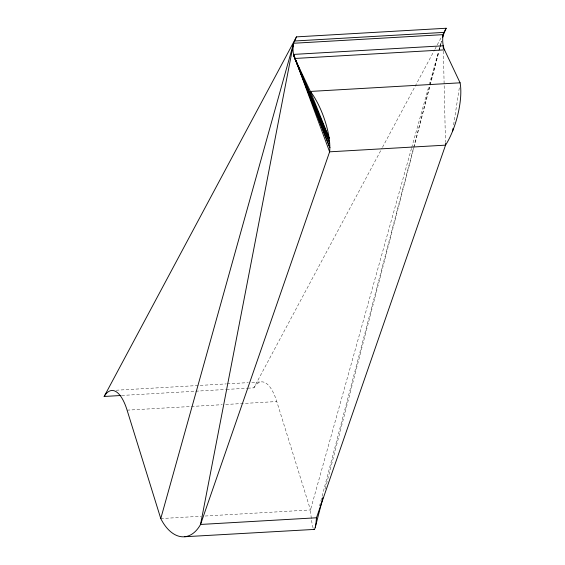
<?xml version="1.0" encoding="UTF-8"?>
<svg xmlns="http://www.w3.org/2000/svg" width="565" height="565" viewBox="0 0 565 565"><rect width="100%" height="100%" fill="white"/><g stroke="black" fill="none" stroke-linecap="round" stroke-linejoin="round"><path stroke-width="0.42" stroke-dasharray="2.83 2.12" d="M453.61 124.893L459.557 86.247M325.235 488.866L413.757 148.192M413.976 147.338L429.951 85.866M430.17 85.011L438.821 51.712M440.156 46.591L441.484 41.471L440.128 46.591M319.606 505.83L413.467 148.164M413.693 147.317L429.824 85.852M430.043 84.997L438.779 51.712M411.482 148.376L310.468 509.948A45.984 3.927 88.7 0 0 311.329 518.508M411.723 147.522L429.033 85.562M429.273 84.715L438.518 51.613M438.758 50.765L439.704 47.368M439.944 46.521L441.364 41.429M247.696 388.204L253.862 387.844L382.06 148.115M382.477 147.338L434.499 50.045M434.916 49.268L441.576 36.81M116.206 390.231L226.275 383.896M227.158 383.847L248.289 382.625M251.813 382.427L261.496 381.869M121.779 395.451L194.861 391.241M195.744 391.192L225.682 389.469M226.565 389.419L246.82 388.254M127.09 410.162L190.49 406.51M191.373 406.461L222.193 404.688M225.718 404.484L276.786 401.546L310.468 509.948L204.798 516.036M160.771 518.571L201.274 516.241M443.363 51.069L445.481 142.507M313.095 527.95A45.984 3.927 88.7 0 1 311.428 519.327M253.862 387.844A47.524 17.119 86.7 0 1 276.786 401.546M439.93 47.446L439.047 50.857L439.902 47.439"/><path stroke-width="0.85" d="M452.685 130.911L453.081 128.333M296.463 36.873L293.567 43.258L200.547 524.454A45.574 26.421 84.5 0 1 160.771 518.571L127.09 410.162A47.524 17.119 86.7 0 0 104.165 396.468L296.463 36.873L446.159 28.25L442.783 36.337M315.256 527.286L323.018 497.405M442.593 37.198L443.264 34.635L293.567 43.258L160.771 518.571M313.66 529.13A45.984 3.927 88.7 0 0 316.471 517.78L445.545 145.149A42.919 14.803 -74.7 0 0 460.087 82.815L444.514 49.854A10.933 3.941 86.7 0 1 443.264 34.635M443.243 33.695L446.159 28.25M294.358 41.012L444.055 32.389M316.471 517.78L200.547 524.454L329.621 151.823L293.539 54.41L443.235 45.793L443.299 48.428M444.514 49.854L294.817 58.47A10.933 3.941 86.7 0 1 293.567 43.258M460.087 82.815L310.39 91.431L294.817 58.47L329.098 138.022L310.39 91.431A42.481 14.69 70.2 0 1 329.621 151.823L445.545 145.149L445.502 143.39M104.165 396.468L120.896 395.507M184.571 536.75L314.218 529.419M329.098 138.022L294.323 57.277L329.67 143.072L293.899 55.914L329.84 147.705L293.539 54.41"/></g></svg>
